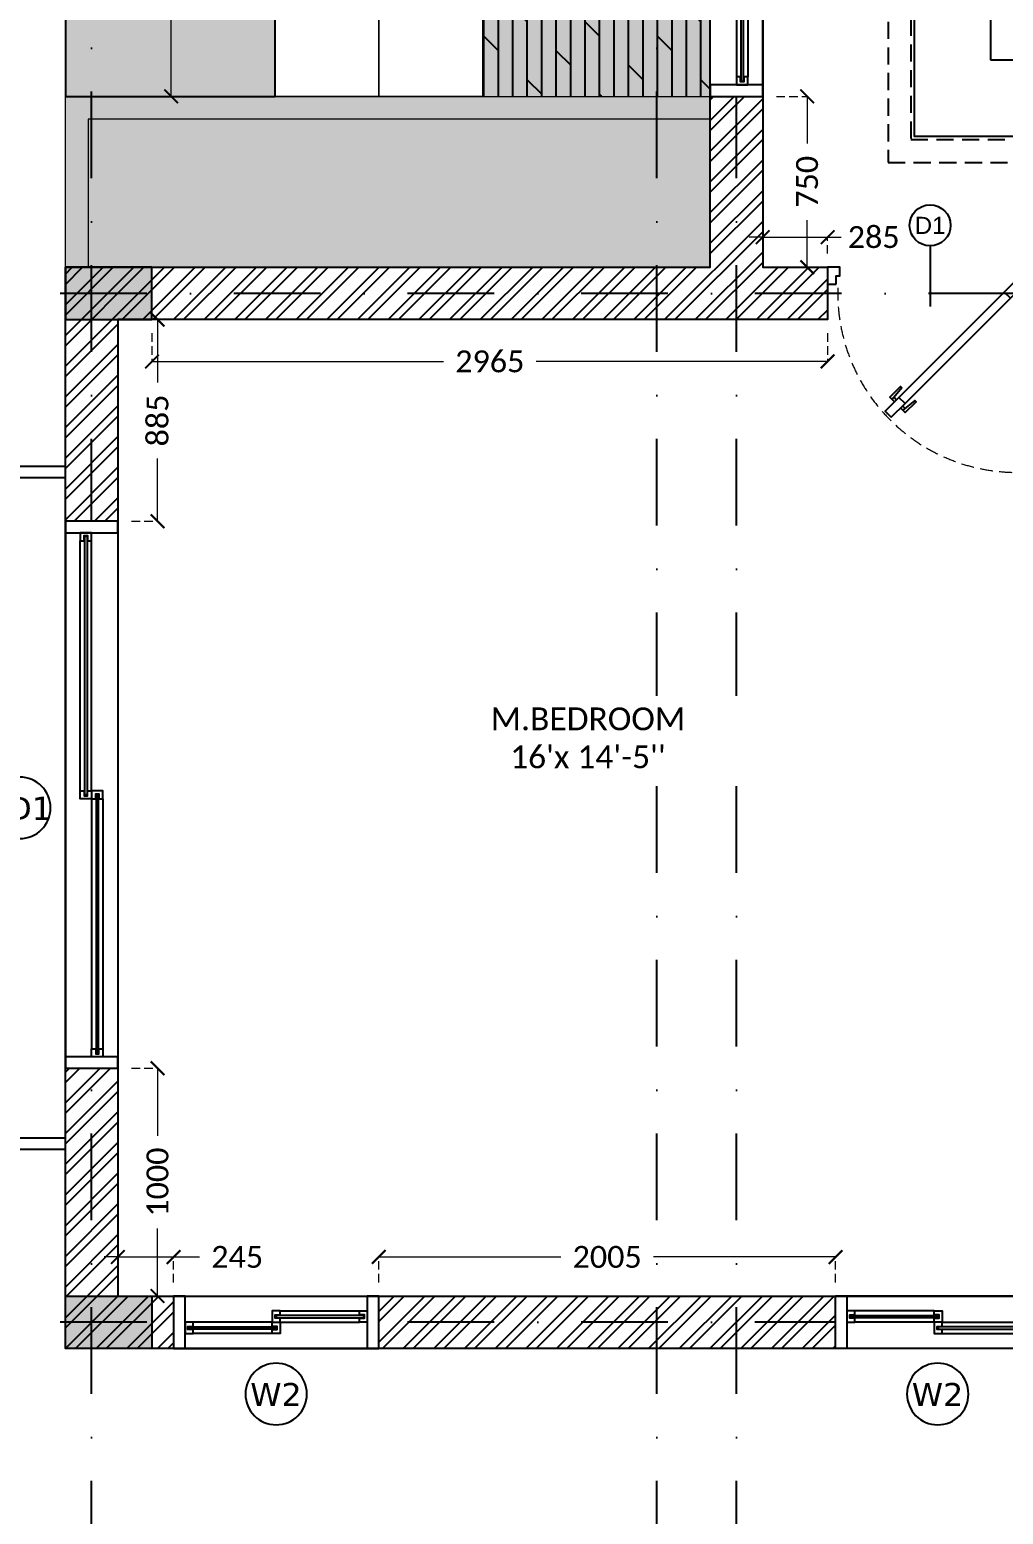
# Model space of a CAD drawing. Header units: millimetres. Extents: x -15000 to 28550, y -17045 to 28620.
# Drawn here: x -157 to 4116, y -728 to 5787 of the extents above; entities that cross this region are included whole.
import ezdxf
from ezdxf.enums import TextEntityAlignment as Align

# ---------------------------------------------------------------- set-up
doc = ezdxf.new("R2010")
doc.units = ezdxf.units.MM
doc.header["$LTSCALE"] = 150
for name, pattern in [('3BHK-W(SB)$0$HIDDEN', [0.375, 0.25, -0.125]), ('DASHDOTX2', [50.8, 25.4, -12.7, 0, -12.7]), ('DASHED', [0.75, 0.5, -0.25])]:
    doc.linetypes.add(name, pattern=pattern)
for name, color, linetype in [('ad-Column', 3, 'Continuous'), ('ad-Column Hatch', 125, 'Continuous'), ('ad-Door', 11, 'Continuous'), ('ad-Elevation 10', 8, 'Continuous'), ('ad-Furniture', 8, 'Continuous'), ('ad-Grid', 8, 'DASHDOTX2'), ('ad-Railing', 6, 'Continuous'), ('ad-Text main', 7, 'Continuous'), ('ad-Text Main_Door&window Label', 7, 'Continuous'), ('ad-Wall', 240, 'Continuous'), ('ad-Wall hatch', 8, 'Continuous')]:
    doc.layers.add(name, color=color, linetype=linetype)
doc.layers.add('ad-Dimension', color=5, linetype='Continuous', lineweight=0, true_color=0x0000ff)
doc.layers.add('ad-Glass Sectionline', color=140, linetype='Continuous', true_color=0x00bfff)
doc.layers.add('ad-Verandah', color=7, linetype='Continuous', true_color=0xa57c52)
doc.layers.get('ad-Furniture').off()
doc.styles.add('6 U T S R N_Typical Floor Plan$0$3BHK-E(NB)$0$grid_text', font='verdana.ttf', dxfattribs={"width": 0.9})
doc.styles.add('New Text Style', font='arial.ttf', dxfattribs={"height": 100})
doc.styles.get("Standard").update_dxf_attribs({"font": 'calibril.ttf'})
doc.dimstyles.new('A-75-DIM-INT (Framing)', dxfattribs={"dimscale": 100, "dimtxt": 0.8, "dimasz": 0.5, "dimexe": 0, "dimexo": 0.5, "dimgap": 0.5, "dimtad": 0, "dimdec": 0, "dimdsep": 46, "dimtxsty": 'Standard', "dimblk": 'ARCHTICK', "dimcen": 0.025, "dimclrd": 256, "dimclre": 256, "dimclrt": 256, "dimazin": 2, "dimtfac": 1, "dimtdec": 0, "dimtmove": 1, "dimatfit": 0, "dimldrblk": 'ARCHTICK', "dimfxl": 1, "dimtfill": 1, "dimtolj": 1, "dimtzin": 0, "dimarcsym": 0})

# ---------------------------------------------------------------- blocks, each defined once
blk = doc.blocks.new('1625E_Grid')
at = {"layer": 'ad-Grid', "ltscale": 0.1}
for points in [[(3298.6, -4463.6), (3298.6, -4213.6), (2945, -4010), (2945, 16020), (3298.6, 16223.6), (3298.6, 16473.6)], [(115, -4010), (115, 16020)], [(2595, -4010), (2595, 16020)], [(15600, 4630), (-1800, 4630)], [(15600, 115), (-1800, 115)]]:
    blk.add_lwpolyline(points, dxfattribs=at)
blk = doc.blocks.new('zw$3E22')
at = {"transparency": 33554559}
h = blk.add_hatch(color=43, dxfattribs=at)
h.dxf.hatch_style = 1
h.paths.add_polyline_path([(-2830, -750), (0, -750), (0, -650), (-2730, -650), (-2730, 0), (-2830, 0)])
at = {"layer": 'ad-Wall hatch', "transparency": 33554483}
h = blk.add_hatch(color=74, dxfattribs=at)
h.dxf.hatch_style = 1
h.paths.add_polyline_path([(-2730, 0), (0, 0), (0, -650), (-2730, -650)])
at = {"layer": 'ad-Verandah', "lineweight": 9}
for points in [[(-2830, -750), (0, -750), (0, -650), (-2730, -650), (-2730, 0), (-2830, 0)], [(-2730, 0), (0, 0), (0, -650), (-2730, -650)]]:
    blk.add_lwpolyline(points, close=True, dxfattribs=at)
blk = doc.blocks.new('zw$3055')
at = {"transparency": 33554559}
h = blk.add_hatch(color=256, dxfattribs=at)
h.dxf.hatch_style = 1
h.set_gradient(color1=(153, 204, 0), color2=(63, 127, 0), name='INVSPHERICAL')
h.paths.add_polyline_path([(920, -5725), (0, -5725), (0, -8125), (920, -8125)])
h = blk.add_hatch(dxfattribs=at)
h.set_pattern_fill('GRASS', color=74)
h.set_pattern_definition([(90, (-4e-12, -8275), (-17.96051, 17.96051), [4.7625, -31.15852]), (45, (-4e-12, -8275), (-17.96051, 17.96051), [4.7625, -20.6375]), (135, (-4e-12, -8275), (-17.96051, -17.96051), [4.7625, -20.6375])])
h.paths.add_polyline_path([(920, -5725), (0, -5725), (0, -8125), (920, -8125)])
at = {"layer": 'ad-Verandah', "transparency": 33554559}
h = blk.add_hatch(color=256, dxfattribs=at)
h.dxf.hatch_style = 1
h.paths.add_polyline_path([(2830, -5725), (1830, -5725), (1830, -8125), (2830, -8125)])
at = {"layer": 'ad-Verandah', "transparency": 33554687}
h = blk.add_hatch(dxfattribs=at)
h.set_pattern_fill('DOLMIT', color=256, scale=10, angle=270)
h.set_pattern_definition([(270, (1900, -8275), (63.5, -1e-14), []), (315, (1900, -8275), (127, 127), [89.803, -179.605])])
h.paths.add_polyline_path([(1830, -8125), (2830, -8125), (2830, -5725), (1830, -5725)])
at = {"layer": 'ad-Elevation 10'}
blk.add_lwpolyline([(920, -5725), (0, -5725), (0, -8125), (920, -8125)], close=True, dxfattribs=at)
at = {"layer": 'ad-Verandah', "lineweight": 9}
for points in [[(1375, -8125), (920, -8125), (920, -5725), (1375, -5725)], [(1830, -8125), (1375, -8125), (1375, -5725), (1830, -5725)], [(2830, -5725), (1830, -5725), (1830, -8125), (2830, -8125)]]:
    blk.add_lwpolyline(points, close=True, dxfattribs=at)
at = {"xscale": -1, "rotation": 179.9999999999998}
blk.add_blockref('zw$3E22', (2830, -8875), dxfattribs=at)
blk = doc.blocks.new('zw$6AA0')
at = {"layer": 'ad-Column Hatch', "transparency": 33554687}
h = blk.add_hatch(color=256, dxfattribs=at)
h.dxf.hatch_style = 1
h.paths.add_polyline_path([(0, -230), (380, -230), (380, 0), (0, 0)])
at = {"layer": 'ad-Column'}
blk.add_lwpolyline([(0, -230), (380, -230), (380, 0), (0, 0)], close=True, dxfattribs=at)
blk = doc.blocks.new('1625E_Columns')
at = {"layer": 'ad-Column', "rotation": 359.9999999999993}
blk.add_blockref('zw$6AA0', (0, 4745), dxfattribs=at)
at = {"layer": 'ad-Column', "xscale": -1, "rotation": 179.9999999999998}
blk.add_blockref('zw$6AA0', (0, 0), dxfattribs=at)
blk = doc.blocks.new('zw$EEF9')
at = {"layer": 'ad-Glass Sectionline'}
for points in [[(-28.2, -34.6), (28.2, 34.6)], [(-26.8, -5.8), (-3.4, 23.4)], [(-0.3, -27.4), (23.6, 1.4)]]:
    blk.add_lwpolyline(points, dxfattribs=at)
blk = doc.blocks.new('A$C27ce84ff')
at = {"true_color": 0x7f5f3f, "transparency": 33554610}
h = blk.add_hatch(dxfattribs=at)
h.set_pattern_fill('DOTS', color=37, scale=20, angle=360)
h.set_pattern_definition([(360, (-800139.518, 271344.397), (15.875, 31.75), [0, -31.75])])
h.paths.add_polyline_path([(450, -2530), (2915, -2530), (2915, -450), (450, -450)])
at = {"layer": 'ad-Elevation 10', "linetype": 'DASHED'}
for points in [[(0, -2980), (3365, -2980), (3365, 0), (0, 0)], [(100, -2880), (3265, -2880), (3265, -100), (100, -100)], [(1071.7, -100), (1171.7, -100), (1171.7, -2880), (1071.7, -2880)], [(2193.3, -100), (2293.3, -100), (2293.3, -2880), (2193.3, -2880)], [(100, -943.3), (3265, -943.3), (3265, -1043.3), (100, -1043.3)], [(100, -1936.7), (3265, -1936.7), (3265, -2036.7), (100, -2036.7)]]:
    blk.add_lwpolyline(points, close=True, dxfattribs=at)
at = {"layer": 'ad-Elevation 10'}
blk.add_lwpolyline([(450, -2530), (2915, -2530), (2915, -450), (450, -450)], close=True, dxfattribs=at)
at = {"layer": 'ad-Glass Sectionline', "transparency": 33554585}
for points in [[(115, -115), (1056.7, -115), (1056.7, -928.3), (115, -928.3)], [(1186.7, -115), (2178.3, -115), (2178.3, -928.3), (1186.7, -928.3)], [(2308.3, -115), (3250, -115), (3250, -928.3), (2308.3, -928.3)], [(115, -1058.3), (1056.7, -1058.3), (1056.7, -1921.7), (115, -1921.7)], [(1186.7, -1058.3), (2178.3, -1058.3), (2178.3, -1921.7), (1186.7, -1921.7)], [(2308.3, -1058.3), (3250, -1058.3), (3250, -1921.7), (2308.3, -1921.7)], [(1056.7, -2051.7), (115, -2051.7), (115, -2865), (1056.7, -2865)], [(1186.7, -2051.7), (2178.3, -2051.7), (2178.3, -2865), (1186.7, -2865)], [(2308.3, -2051.7), (3250, -2051.7), (3250, -2865), (2308.3, -2865)]]:
    blk.add_lwpolyline(points, close=True, dxfattribs=at)
for p in [(585.8, -521.7), (1682.5, -521.7), (2779.2, -521.7), (585.8, -1490), (1682.4, -1488.3), (2779.2, -1490), (585.8, -2458.3), (1682.5, -2458.3), (2779.2, -2458.3)]:
    blk.add_blockref('zw$EEF9', p)
at = {"layer": 'ad-Text main', "insert": (1682.5, 80.9), "char_height": 80, "width": 1164.819, "attachment_point": 5}
blk.add_mtext('SKYLIGHT ABOVE', dxfattribs=at)
blk = doc.blocks.new('zw$2927')
blk.add_blockref('A$C27ce84ff', (-8510, -5435))
blk = doc.blocks.new('$ZCDB_AUDIT_GENERATED_C77D')
blk.add_wipeout([(0, 230), (2400, 230), (2400, 0), (0, 0)]).dxf.layer = 'ad-Elevation 10'
at = {"layer": 'ad-Elevation 10'}
for points in [[(2400, 230), (0, 230)], [(2400, 0), (0, 0)]]:
    blk.add_lwpolyline(points, dxfattribs=at)
for points in [[(50, 0), (50, 230), (0, 230), (0, 0)], [(2350, 0), (2400, 0), (2400, 230), (2350, 230)], [(1217.5, 133), (1217.5, 115), (1182.5, 115), (1182.5, 165), (1217.5, 165), (1217.5, 147), (1195.5, 147), (1195.5, 133)], [(2315, 133), (2315, 115), (2350, 115), (2350, 165), (2315, 165), (2315, 147), (2337, 147), (2337, 133)], [(85, 83), (85, 65), (50, 65), (50, 115), (85, 115), (85, 97), (63, 97), (63, 83)], [(1182.5, 83), (1182.5, 65), (1217.5, 65), (1217.5, 115), (1182.5, 115), (1182.5, 97), (1204.5, 97), (1204.5, 83)]]:
    blk.add_lwpolyline(points, close=True, dxfattribs=at)
at = {"layer": 'ad-Glass Sectionline'}
for points in [[(1200, 145), (2335, 145), (2335, 135), (1200, 135)], [(1200, 95), (65, 95), (65, 85), (1200, 85)]]:
    blk.add_lwpolyline(points, close=True, dxfattribs=at)
for points in [[(1217.5, 165), (2315, 165)], [(1182.5, 115), (85, 115)], [(1217.5, 115), (2315, 115)], [(1182.5, 65), (85, 65)]]:
    blk.add_lwpolyline(points, dxfattribs=at)
blk = doc.blocks.new('*U61')
blk.add_blockref('$ZCDB_AUDIT_GENERATED_C77D', (0, 0))
blk = doc.blocks.new('$ZCDB_AUDIT_GENERATED_C7DC')
blk.add_wipeout([(0, 230), (900, 230), (900, 0), (0, 0)]).dxf.layer = 'ad-Elevation 10'
at = {"layer": 'ad-Elevation 10'}
for points in [[(900, 230), (0, 230)], [(900, 0), (0, 0)]]:
    blk.add_lwpolyline(points, dxfattribs=at)
for points in [[(50, 0), (50, 230), (0, 230), (0, 0)], [(850, 0), (900, 0), (900, 230), (850, 230)], [(467.5, 133), (467.5, 115), (432.5, 115), (432.5, 165), (467.5, 165), (467.5, 147), (445.5, 147), (445.5, 133)], [(815, 133), (815, 115), (850, 115), (850, 165), (815, 165), (815, 147), (837, 147), (837, 133)], [(85, 83), (85, 65), (50, 65), (50, 115), (85, 115), (85, 97), (63, 97), (63, 83)], [(432.5, 83), (432.5, 65), (467.5, 65), (467.5, 115), (432.5, 115), (432.5, 97), (454.5, 97), (454.5, 83)]]:
    blk.add_lwpolyline(points, close=True, dxfattribs=at)
at = {"layer": 'ad-Glass Sectionline'}
for points in [[(450, 145), (835, 145), (835, 135), (450, 135)], [(450, 95), (65, 95), (65, 85), (450, 85)]]:
    blk.add_lwpolyline(points, close=True, dxfattribs=at)
for points in [[(467.5, 165), (815, 165)], [(432.5, 115), (85, 115)], [(467.5, 115), (815, 115)], [(432.5, 65), (85, 65)]]:
    blk.add_lwpolyline(points, dxfattribs=at)
blk = doc.blocks.new('*U60')
blk.add_blockref('$ZCDB_AUDIT_GENERATED_C7DC', (0, 0))
blk = doc.blocks.new('*U73')
for p, q in [((-8.3, -111.1), (-41.7, -111.1)), ((-25, -127.8), (-25, -94.4)), ((-811.3, -760.8), (-796.4, -775.7)), ((-746.2, -826), (-761.1, -811.1))]:
    blk.add_line(p, q)
for points in [[(-1150, -100), (-1150, -50), (-1128.6, -50), (-1128.6, -35.7), (-1128.6, 0), (-1200, 0), (-1200, -100)], [(-50, -100), (0, -100), (0, 0), (-71.4, 0), (-71.4, -35.7), (-71.4, -50), (-50, -50)], [(-50, -100), (-130.8, -180.8), (-166.2, -145.5), (-85.4, -64.6)], [(-130.8, -180.8), (-747, -797), (-782.4, -761.6), (-166.2, -145.5)], [(-827.8, -877.8), (-747, -797), (-782.4, -761.6), (-863.2, -842.5)]]:
    blk.add_lwpolyline(points, close=True)
for points in [[(-808.2, -787.5), (-835.7, -760), (-772.9, -697.2), (-765, -705), (-822, -773.7)], [(-772.8, -822.8), (-745.4, -850.3), (-682.5, -787.5), (-690.4, -779.7), (-759, -836.7)]]:
    blk.add_lwpolyline(points)
blk.add_circle((-25, -111.1), 11.1)
at = {"color": 8, "linetype": 'DASHED', "lineweight": 0}
blk.add_arc((-93.1, -153.1), 1047.4, 178.18808, 271.81192, dxfattribs=at)
at = {"layer": 'ad-Text Main_Door&window Label'}
blk.add_line((-600, 125), (-600, -230), dxfattribs=at)
blk.add_circle((-600.3, 245), 120, dxfattribs=at)
at = {"layer": 'ad-Text Main_Door&window Label', "style": 'New Text Style'}
blk.add_attdef('D1', text='', height=100, dxfattribs=at).set_placement((-600.3, 245), align=Align.MIDDLE_CENTER)
blk = doc.blocks.new('zw$42B5')
at = {"layer": 'ad-Wall hatch', "transparency": 33554610}
h = blk.add_hatch(dxfattribs=at)
h.set_pattern_fill('ANSI32', color=256, scale=10)
h.paths.add_polyline_path([(8310, 4745), (8540, 4745), (8540, 230), (9240, 230), (9240, 0), (0, 0), (0, 4745), (2830, 4745), (2830, 8645), (0, 8645), (0, 13620), (12120, 13620), (12120, 10220), (11890, 10220), (11890, 13390), (7240, 13390), (7240, 8645), (7010, 8645), (7010, 13390), (230, 13390), (230, 8875), (3345, 8875), (3345, 8645), (3060, 8645), (3060, 4745), (3345, 4745), (3345, 4515), (230, 4515), (230, 230), (8310, 230)])
at = {"layer": 'ad-Railing'}
for points in [[(0, 872.5), (-275, 872.5), (-600, 1197.5), (-600, 3547.5), (-275, 3872.5), (0, 3872.5)], [(0, 922.5), (-254.3, 922.5), (-550, 1218.2), (-550, 3526.8), (-254.3, 3822.5), (0, 3822.5)]]:
    blk.add_lwpolyline(points, dxfattribs=at)
at = {"layer": 'ad-Door', "ltscale": 5, "xscale": 0.7499999997027537, "yscale": 0.7499999997027537, "zscale": 0.7499999997027537}
blk.add_blockref('*U73', (4245, 4745), dxfattribs=at).add_auto_attribs({'D1': 'D1'})
for name, p, rotation in [('*U61', (2830, 7895), 270), ('*U61', (230, 1230), 90), ('*U60', (1375, 230), 180)]:
    blk.add_blockref(name, p, dxfattribs=dict(rotation=rotation))
at = {"xscale": -1, "rotation": 179.9999999999999}
blk.add_blockref('*U60', (3380, 230), dxfattribs=at)
at = {"layer": 'ad-Wall'}
blk.add_lwpolyline([(3060, 8645), (3060, 4745), (3345, 4745), (3345, 4515), (230, 4515), (230, 230), (8310, 230), (8310, 4745), (8540, 4745), (8540, 230), (9240, 230), (9240, 0), (0, 0), (0, 4745), (2830, 4745), (2830, 8645)], dxfattribs=at)
blk = doc.blocks.new('6 U T S R N_Typical Floor Plan$0$ad_Window Tag')
blk.add_circle((0, 0), 150)
at = {"style": '6 U T S R N_Typical Floor Plan$0$3BHK-E(NB)$0$grid_text', "width": 0.9}
blk.add_attdef('D1', text='', height=125, dxfattribs=at).set_placement((0, 0), align=Align.MIDDLE_CENTER)
blk = doc.blocks.new('zw$3849')
at = {"layer": 'ad-Text Main_Door&window Label'}
ref = blk.add_blockref('6 U T S R N_Typical Floor Plan$0$ad_Window Tag', (-200, 2372.5), dxfattribs=dict(at, xscale=-0.9, yscale=0.9, zscale=0.9))
ref.add_attrib('D1', 'SD1', dxfattribs={"height": 101.25, "rotation": 1800, "style": '6 U T S R N_Typical Floor Plan$0$3BHK-E(NB)$0$grid_text'}).set_placement((-201, 2370.4), align=Align.MIDDLE_CENTER)
ref = blk.add_blockref('6 U T S R N_Typical Floor Plan$0$ad_Window Tag', (925, -200), dxfattribs=dict(at, xscale=-0.9, yscale=0.9, zscale=0.9))
ref.add_attrib('D1', 'W2', dxfattribs={"height": 101.25, "rotation": 1800, "style": '6 U T S R N_Typical Floor Plan$0$3BHK-E(NB)$0$grid_text'}).set_placement((924, -202.1), align=Align.MIDDLE_CENTER)
ref = blk.add_blockref('6 U T S R N_Typical Floor Plan$0$ad_Window Tag', (3828.2, -200), dxfattribs=dict(at, xscale=-0.9, yscale=0.9, zscale=0.9))
ref.add_attrib('D1', 'W2', dxfattribs={"height": 101.25, "rotation": 1800, "style": '6 U T S R N_Typical Floor Plan$0$3BHK-E(NB)$0$grid_text'}).set_placement((3827.2, -202.1), align=Align.MIDDLE_CENTER)
at = {"layer": 'ad-Text main', "insert": (2293.2, 2679.1), "char_height": 100, "width": 1424.195, "attachment_point": 5, "bg_fill": 2}
blk.add_mtext("M.BEDROOM^J16'x 14'-5''", dxfattribs=at)
blk = doc.blocks.new('1625_East Villa')
at = {"layer": 'ad-Verandah'}
blk.add_blockref('zw$3055', (0, 13620), dxfattribs=at)
at = {"layer": 'ad-Furniture'}
blk.add_blockref('zw$2927', (12120, 13620), dxfattribs=at)
at = {"layer": 'ad-Wall'}
blk.add_blockref('zw$42B5', (0, 0), dxfattribs=at)
at = {"layer": 'ad-Text main'}
blk.add_blockref('zw$3849', (0, 0), dxfattribs=at)
blk.add_blockref('1625E_Columns', (0, 0))
blk = doc.blocks.new('_ArchTick')
at = {"color": 0, "linetype": 'ByBlock', "const_width": 0.15}
blk.add_lwpolyline([(-0.5, -0.5), (0.5, 0.5)], dxfattribs=at)
blk = doc.blocks.new('*D200')
at = {"layer": 'ad-Dimension', "linetype": '3BHK-W(SB)$0$HIDDEN', "lineweight": -2}
for p, q in [((290, -9105), (404.5, -9105)), ((290, -9990), (404.5, -9990))]:
    blk.add_line(p, q, dxfattribs=at)
at = {"layer": 'ad-Dimension', "lineweight": -2}
for p, q in [((404.5, -9105), (404.5, -9380.9)), ((404.5, -9990), (404.5, -9714.1))]:
    blk.add_line(p, q, dxfattribs=at)
at = {"layer": 'Defpoints', "color": 0}
for p in [(230, -9105), (230, -9990), (404.5, -9990)]:
    blk.add_point(p, dxfattribs=at)
at = {"layer": 'ad-Dimension', "lineweight": -2, "xscale": 60, "yscale": 60, "zscale": 60}
for p, rotation in [((404.5, -9105), 90), ((404.5, -9990), 270)]:
    blk.add_blockref('_ArchTick', p, dxfattribs=dict(at, rotation=rotation))
at = {"layer": 'ad-Dimension', "insert": (404.5, -9547.5), "char_height": 96, "attachment_point": 5, "rotation": 90, "bg_fill": 3, "box_fill_scale": 1.1, "bg_fill_color": 257, "bg_fill_transparency": 0}
blk.add_mtext('\\A1;885', dxfattribs=at)
blk = doc.blocks.new('*D206')
at = {"layer": 'ad-Dimension', "linetype": '3BHK-W(SB)$0$HIDDEN', "lineweight": -2}
for p, q in [((3120, -8125), (3255.1, -8125)), ((3120, -8875), (3255.1, -8875))]:
    blk.add_line(p, q, dxfattribs=at)
at = {"layer": 'ad-Dimension', "lineweight": -2}
for p, q in [((3255.1, -8125), (3255.1, -8331.9)), ((3255.1, -8875), (3255.1, -8668.1))]:
    blk.add_line(p, q, dxfattribs=at)
at = {"layer": 'Defpoints', "color": 0}
for p in [(3060, -8125), (3060, -8875), (3255.1, -8875)]:
    blk.add_point(p, dxfattribs=at)
at = {"layer": 'ad-Dimension', "lineweight": -2, "xscale": 60, "yscale": 60, "zscale": 60}
for p, rotation in [((3255.1, -8125), 90), ((3255.1, -8875), 270)]:
    blk.add_blockref('_ArchTick', p, dxfattribs=dict(at, rotation=rotation))
at = {"layer": 'ad-Dimension', "insert": (3255.1, -8500), "char_height": 96, "attachment_point": 5, "rotation": 90, "bg_fill": 3, "box_fill_scale": 1.1, "bg_fill_color": 257, "bg_fill_transparency": 0}
blk.add_mtext('\\A1;750', dxfattribs=at)
blk = doc.blocks.new('*D207')
at = {"layer": 'ad-Dimension', "linetype": '3BHK-W(SB)$0$HIDDEN', "lineweight": -2}
for p, q in [((380, -9165), (380, -9288.6)), ((3345, -9165), (3345, -9288.6))]:
    blk.add_line(p, q, dxfattribs=at)
at = {"layer": 'ad-Dimension', "lineweight": -2}
for p, q in [((380, -9288.6), (1658.9, -9288.6)), ((3345, -9288.6), (2066.1, -9288.6))]:
    blk.add_line(p, q, dxfattribs=at)
at = {"layer": 'Defpoints', "color": 0}
for p in [(380, -9105), (3345, -9105), (3345, -9288.6)]:
    blk.add_point(p, dxfattribs=at)
at = {"layer": 'ad-Dimension', "lineweight": -2, "xscale": 60, "yscale": 60, "zscale": 60, "rotation": 180}
blk.add_blockref('_ArchTick', (380, -9288.6), dxfattribs=at)
at = {"layer": 'ad-Dimension', "lineweight": -2, "xscale": 60, "yscale": 60, "zscale": 60}
blk.add_blockref('_ArchTick', (3345, -9288.6), dxfattribs=at)
at = {"layer": 'ad-Dimension', "insert": (1862.5, -9288.6), "char_height": 96, "attachment_point": 5, "bg_fill": 3, "box_fill_scale": 1.1, "bg_fill_color": 257, "bg_fill_transparency": 0}
blk.add_mtext('\\A1;2965', dxfattribs=at)
blk = doc.blocks.new('*D227')
at = {"layer": 'ad-Dimension', "linetype": '3BHK-W(SB)$0$HIDDEN', "lineweight": -2}
for p, q in [((290, -12390), (404.5, -12390)), ((290, -13390), (404.5, -13390))]:
    blk.add_line(p, q, dxfattribs=at)
at = {"layer": 'ad-Dimension', "lineweight": -2}
for p, q in [((404.5, -12390), (404.5, -12686.6)), ((404.5, -13390), (404.5, -13093.4))]:
    blk.add_line(p, q, dxfattribs=at)
at = {"layer": 'Defpoints', "color": 0}
for p in [(230, -12390), (230, -13390), (404.5, -13390)]:
    blk.add_point(p, dxfattribs=at)
at = {"layer": 'ad-Dimension', "lineweight": -2, "xscale": 60, "yscale": 60, "zscale": 60}
for p, rotation in [((404.5, -12390), 90), ((404.5, -13390), 270)]:
    blk.add_blockref('_ArchTick', p, dxfattribs=dict(at, rotation=rotation))
at = {"layer": 'ad-Dimension', "insert": (404.5, -12890), "char_height": 96, "attachment_point": 5, "rotation": 90, "bg_fill": 3, "box_fill_scale": 1.1, "bg_fill_color": 257, "bg_fill_transparency": 0}
blk.add_mtext('\\A1;1000', dxfattribs=at)
blk = doc.blocks.new('*D228')
at = {"layer": 'ad-Dimension', "lineweight": -2}
for p, q in [((230, -13218.6), (170, -13218.6)), ((230, -13218.6), (475, -13218.6)), ((475, -13218.6), (588.7, -13218.6)), ((475, -13218.6), (535, -13218.6))]:
    blk.add_line(p, q, dxfattribs=at)
at = {"layer": 'ad-Dimension', "linetype": '3BHK-W(SB)$0$HIDDEN', "lineweight": -2}
for p, q in [((230, -13330), (230, -13218.6)), ((475, -13330), (475, -13218.6))]:
    blk.add_line(p, q, dxfattribs=at)
at = {"layer": 'Defpoints', "color": 0}
for p in [(475, -13218.6), (230, -13390), (475, -13390)]:
    blk.add_point(p, dxfattribs=at)
at = {"layer": 'ad-Dimension', "lineweight": -2, "xscale": 60, "yscale": 60, "zscale": 60}
blk.add_blockref('_ArchTick', (230, -13218.6), dxfattribs=at)
at = {"layer": 'ad-Dimension', "lineweight": -2, "xscale": 60, "yscale": 60, "zscale": 60, "rotation": 180}
blk.add_blockref('_ArchTick', (475, -13218.6), dxfattribs=at)
at = {"layer": 'ad-Dimension', "insert": (753.9, -13218.6), "char_height": 96, "attachment_point": 5, "bg_fill": 3, "box_fill_scale": 1.1, "bg_fill_color": 257, "bg_fill_transparency": 0}
blk.add_mtext('\\A1;245', dxfattribs=at)
blk = doc.blocks.new('*D229')
at = {"layer": 'ad-Dimension', "linetype": '3BHK-W(SB)$0$HIDDEN', "lineweight": -2}
for p, q in [((1375, -13330), (1375, -13218.6)), ((3380, -13330), (3380, -13218.6))]:
    blk.add_line(p, q, dxfattribs=at)
at = {"layer": 'ad-Dimension', "lineweight": -2}
for p, q in [((1375, -13218.6), (2173.9, -13218.6)), ((3380, -13218.6), (2581.1, -13218.6))]:
    blk.add_line(p, q, dxfattribs=at)
at = {"layer": 'Defpoints', "color": 0}
for p in [(3380, -13218.6), (1375, -13390), (3380, -13390)]:
    blk.add_point(p, dxfattribs=at)
at = {"layer": 'ad-Dimension', "lineweight": -2, "xscale": 60, "yscale": 60, "zscale": 60, "rotation": 180}
blk.add_blockref('_ArchTick', (1375, -13218.6), dxfattribs=at)
at = {"layer": 'ad-Dimension', "lineweight": -2, "xscale": 60, "yscale": 60, "zscale": 60}
blk.add_blockref('_ArchTick', (3380, -13218.6), dxfattribs=at)
at = {"layer": 'ad-Dimension', "insert": (2377.5, -13218.6), "char_height": 96, "attachment_point": 5, "bg_fill": 3, "box_fill_scale": 1.1, "bg_fill_color": 257, "bg_fill_transparency": 0}
blk.add_mtext('\\A1;2005', dxfattribs=at)
blk = doc.blocks.new('*D240')
at = {"layer": 'ad-Dimension', "lineweight": -2}
for p, q in [((3060, -8743.1), (3000, -8743.1)), ((3060, -8743.1), (3345, -8743.1)), ((3345, -8743.1), (3405, -8743.1))]:
    blk.add_line(p, q, dxfattribs=at)
at = {"layer": 'ad-Dimension', "linetype": '3BHK-W(SB)$0$HIDDEN', "lineweight": -2}
for p, q in [((3060, -8815), (3060, -8743.1)), ((3345, -8815), (3345, -8743.1))]:
    blk.add_line(p, q, dxfattribs=at)
at = {"layer": 'Defpoints', "color": 0}
for p in [(3345, -8743.1), (3060, -8875), (3345, -8875)]:
    blk.add_point(p, dxfattribs=at)
at = {"layer": 'ad-Dimension', "lineweight": -2, "xscale": 60, "yscale": 60, "zscale": 60}
blk.add_blockref('_ArchTick', (3060, -8743.1), dxfattribs=at)
at = {"layer": 'ad-Dimension', "lineweight": -2, "xscale": 60, "yscale": 60, "zscale": 60, "rotation": 180}
blk.add_blockref('_ArchTick', (3345, -8743.1), dxfattribs=at)
at = {"layer": 'ad-Dimension', "insert": (3547.1, -8743.1), "char_height": 96, "attachment_point": 5, "bg_fill": 3, "box_fill_scale": 1.1, "bg_fill_color": 257, "bg_fill_transparency": 0}
blk.add_mtext('\\A1;285', dxfattribs=at)
blk = doc.blocks.new('*D262')
at = {"layer": 'ad-Dimension', "linetype": '3BHK-W(SB)$0$HIDDEN', "lineweight": -2}
for p, q in [((860, -5725), (464.1, -5725)), ((860, -8125), (464.1, -8125))]:
    blk.add_line(p, q, dxfattribs=at)
at = {"layer": 'ad-Dimension', "lineweight": -2}
for p, q in [((464.1, -5725), (464.1, -6719.3)), ((464.1, -8125), (464.1, -7130.7))]:
    blk.add_line(p, q, dxfattribs=at)
at = {"layer": 'Defpoints', "color": 0}
for p in [(920, -5725), (464.1, -8125), (920, -8125)]:
    blk.add_point(p, dxfattribs=at)
at = {"layer": 'ad-Dimension', "lineweight": -2, "xscale": 60, "yscale": 60, "zscale": 60}
for p, rotation in [((464.1, -5725), 90), ((464.1, -8125), 270)]:
    blk.add_blockref('_ArchTick', p, dxfattribs=dict(at, rotation=rotation))
at = {"layer": 'ad-Dimension', "insert": (464.1, -6925), "char_height": 96, "attachment_point": 5, "rotation": 90, "bg_fill": 3, "box_fill_scale": 1.1, "bg_fill_color": 257, "bg_fill_transparency": 0}
blk.add_mtext('\\A1;2400', dxfattribs=at)
blk = doc.blocks.new('zw$33A2')
at = {"layer": 'ad-Dimension'}
for base, p1, p2, picture, middle in [((464.1, -8125), (920, -5725), (920, -8125), '*D262', (464.1, -6925)), ((3255.1, -8875), (3060, -8125), (3060, -8875), '*D206', (3255.1, -8500)), ((404.5, -13390), (230, -12390), (230, -13390), '*D227', (404.5, -12890))]:
    dim = blk.add_linear_dim(base=base, p1=p1, p2=p2, angle=90, dimstyle='A-75-DIM-INT (Framing)', override={"dimscale": 120, "dimblk": 'ArchTick', "dimfxl": 10, "dimtfill": 1, "dimtfillclr": 0}, dxfattribs=at)
    dim.commit()
    dim.dimension.update_dxf_attribs({"geometry": picture, "text_midpoint": middle})
for base, p1, p2, picture, middle in [((3345, -9288.6), (380, -9105), (3345, -9105), '*D207', (1862.5, -9288.6)), ((3380, -13218.6), (1375, -13390), (3380, -13390), '*D229', (2377.5, -13218.6))]:
    dim = blk.add_linear_dim(base=base, p1=p1, p2=p2, dimstyle='A-75-DIM-INT (Framing)', override={"dimscale": 120, "dimblk": 'ArchTick', "dimfxl": 10, "dimtfill": 1, "dimtfillclr": 0}, dxfattribs=at)
    dim.commit()
    dim.dimension.update_dxf_attribs({"geometry": picture, "text_midpoint": middle})
for base, p1, p2, picture, middle in [((3345, -8743.1), (3060, -8875), (3345, -8875), '*D240', (3547.1, -8743.1)), ((475, -13218.6), (230, -13390), (475, -13390), '*D228', (753.9, -13218.6))]:
    dim = blk.add_linear_dim(base=base, p1=p1, p2=p2, dimstyle='A-75-DIM-INT (Framing)', override={"dimscale": 120, "dimblk": 'ArchTick', "dimfxl": 10, "dimtfill": 1, "dimtfillclr": 0}, dxfattribs=at)
    dim.commit()
    dim.dimension.update_dxf_attribs({"geometry": picture, "text_midpoint": middle, "dimtype": 128})
dim = blk.add_linear_dim(base=(404.5, -9990), p1=(230, -9105), p2=(230, -9990), angle=90, dimstyle='A-75-DIM-INT (Framing)', override={"dimscale": 120, "dimblk": 'ArchTick', "dimfxl": 10, "dimtfill": 1, "dimtfillclr": 0}, dxfattribs=at)
dim.commit()
dim.dimension.update_dxf_attribs({"geometry": '*D200', "text_midpoint": (404.5, -9547.5)})

msp = doc.modelspace()

# ---------------------------------------------------------------- block references
msp.add_blockref('1625E_Grid', (0, 0))

# ---------------------------------------------------------------- next in the draw order: block references
msp.add_blockref('1625_East Villa', (0, 0))

# ---------------------------------------------------------------- next in the draw order: block references
at = {"layer": 'ad-Dimension'}
msp.add_blockref('zw$33A2', (0, 13620), dxfattribs=at)

doc.saveas('drawing.dxf')
